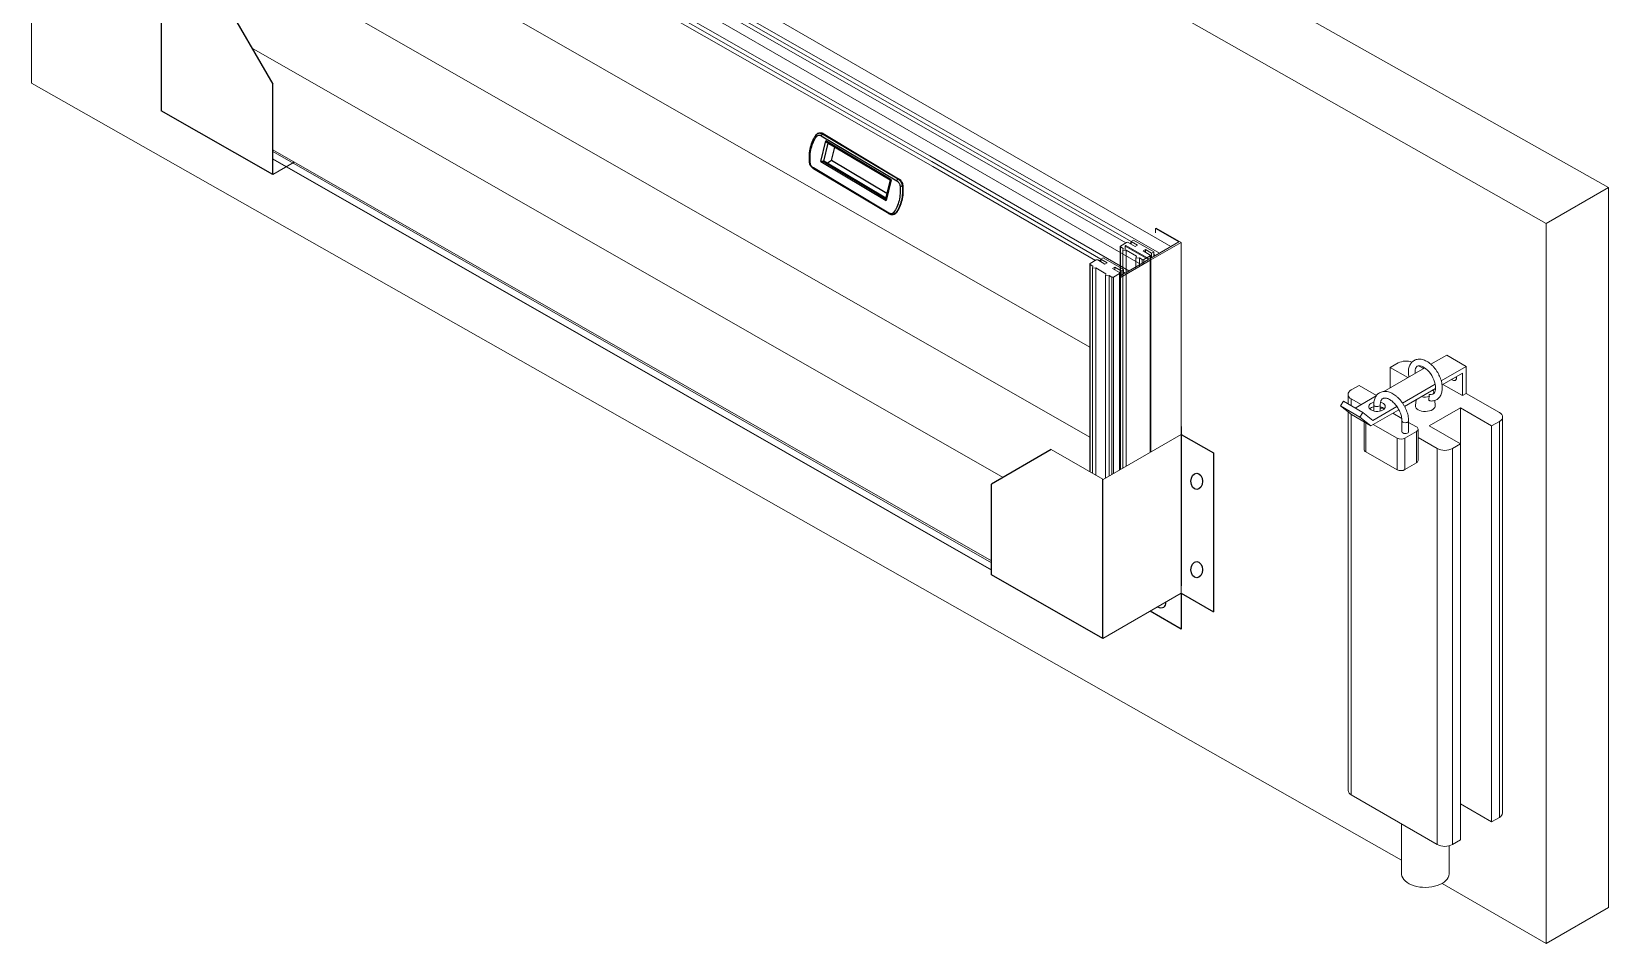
# Model space of a CAD drawing. Header units: millimetres. Extents: x 4892990 to 5673724, y 2128419 to 2381812.
# Drawn here: x 5656730 to 5658561, y 2378854 to 2379913 of the extents above; entities that cross this region are included whole.
import ezdxf

# ---------------------------------------------------------------- set-up
doc = ezdxf.new("R2010")
doc.units = ezdxf.units.MM
doc.header["$LTSCALE"] = 1000
doc.layers.get('0').update_dxf_attribs({"linetype": 'CONTINUOUS'})
doc.layers.add('BYBSE-1_DXF_CONTINUOUS_LINE', color=7, linetype='CONTINUOUS')

msp = doc.modelspace()

# ---------------------------------------------------------------- linework, layer by layer
at = {"color": 7, "linetype": 'Continuous', "lineweight": 15}
for p, q in [((5656729.81, 2380688.82), (5656729.81, 2379852.68)), ((5658488.77, 2379689.7), (5656729.81, 2380688.82)), ((5658561.17, 2379731.5), (5656924.85, 2380653.35)), ((5658052.98, 2379662.87), (5656954.21, 2380297.17)), ((5658039.62, 2379655.16), (5656936.11, 2380286.72)), ((5657773.03, 2379768.3), (5656900.81, 2380266.35)), ((5658017.68, 2379642.49), (5656918.91, 2380276.8)), ((5658007.04, 2379668.74), (5656958.74, 2380268.44)), ((5658000.7, 2379667.17), (5656958.74, 2380263.21)), ((5657775.4, 2379761.71), (5656923.44, 2380248.06)), ((5657776.39, 2379755.91), (5656923.44, 2380242.83)), ((5657958.7, 2379546.15), (5656923.44, 2380138.32)), ((5657958.7, 2379441.63), (5656923.44, 2380033.8)), ((5657858.04, 2379394.69), (5656985.42, 2379893.83)), ((5656729.81, 2379852.68), (5658320.96, 2378950.44)), ((5657844.61, 2379297.86), (5657009.93, 2379775.31)), ((5658004.33, 2379634.78), (5657773.03, 2379768.3)), ((5657009.93, 2379764.42), (5657844.61, 2379286.98)), ((5657009.93, 2379746.56), (5657034.94, 2379761)), ((5657971.74, 2379648.36), (5657775.4, 2379761.71)), ((5657965.41, 2379646.8), (5657776.39, 2379755.91)), ((5658488.77, 2379689.7), (5658561.17, 2379731.5)), ((5658561.17, 2378895.37), (5658561.17, 2379731.5)), ((5658035.1, 2379683.89), (5658036, 2379684.42)), ((5658062.25, 2379668.22), (5658035.1, 2379683.89)), ((5658035.1, 2379678.67), (5658035.1, 2379683.89)), ((5658064.97, 2379667.7), (5658036, 2379684.42)), ((5658488.77, 2378853.57), (5658488.77, 2379689.7)), ((5657993.99, 2379662.99), (5657993.99, 2379403.75)), ((5657994.37, 2379663.52), (5658001.61, 2379667.7)), ((5657997.54, 2379660.64), (5657994.37, 2379662.47)), ((5657994.37, 2379662.47), (5657994.37, 2379403.96)), ((5657997.54, 2379660.64), (5657997.09, 2379658.29)), ((5657997.09, 2379658.29), (5658001.16, 2379658.55)), ((5657997.09, 2379658.29), (5657997.09, 2379405.53)), ((5657999.8, 2379663.52), (5658000.71, 2379664.04)), ((5658026.95, 2379647.84), (5657999.8, 2379663.52)), ((5657999.8, 2379658.29), (5657999.8, 2379663.52)), ((5658029.67, 2379647.32), (5658000.71, 2379664.04)), ((5658012.92, 2379651.76), (5658001.16, 2379658.55)), ((5658001.16, 2379658.55), (5658001.16, 2379407.88)), ((5658003.42, 2379667.7), (5658011.57, 2379662.99)), ((5658007.04, 2379667.7), (5658005.23, 2379666.65)), ((5658007.04, 2379668.74), (5658009.76, 2379670.31)), ((5658014.28, 2379664.56), (5658007.04, 2379668.74)), ((5658007.04, 2379668.74), (5658007.04, 2379665.61)), ((5658009.76, 2379670.31), (5658033.29, 2379656.72)), ((5658011.57, 2379662.99), (5658014.28, 2379664.56)), ((5658020.62, 2379657.77), (5658023.33, 2379659.34)), ((5658028.76, 2379653.07), (5658020.62, 2379657.77)), ((5658023.33, 2379659.34), (5658030.57, 2379655.16)), ((5658023.33, 2379659.34), (5658023.33, 2379656.2)), ((5658064.97, 2379667.7), (5658029.67, 2379647.32)), ((5658030.57, 2379655.16), (5658033.29, 2379656.72)), ((5658033.29, 2379656.72), (5658033.29, 2379651.5)), ((5658062.25, 2379668.22), (5658035.1, 2379652.54)), ((5658057.73, 2379665.61), (5658039.62, 2379655.16)), ((5658064.97, 2379249.63), (5658064.97, 2379667.7)), ((5657958.7, 2379642.62), (5657958.7, 2379401.48)), ((5657959.07, 2379643.14), (5657966.31, 2379647.32)), ((5657962.24, 2379640.27), (5657959.07, 2379642.09)), ((5657959.07, 2379642.09), (5657959.07, 2379401.26)), ((5657962.24, 2379640.27), (5657961.79, 2379637.91)), ((5657961.79, 2379637.91), (5657965.86, 2379638.18)), ((5657961.79, 2379637.91), (5657961.79, 2379399.71)), ((5657977.63, 2379631.38), (5657965.86, 2379638.18)), ((5657965.86, 2379638.18), (5657965.86, 2379397.37)), ((5657968.12, 2379647.32), (5657976.27, 2379642.62)), ((5657971.74, 2379647.32), (5657969.93, 2379646.27)), ((5657971.74, 2379648.36), (5657974.46, 2379649.93)), ((5657978.98, 2379644.18), (5657971.74, 2379648.36)), ((5657971.74, 2379648.36), (5657971.74, 2379645.23)), ((5657974.46, 2379649.93), (5657997.99, 2379636.35)), ((5657976.27, 2379642.62), (5657978.98, 2379644.18)), ((5657985.32, 2379637.39), (5657988.03, 2379638.96)), ((5657993.46, 2379632.69), (5657985.32, 2379637.39)), ((5657988.03, 2379638.96), (5657995.27, 2379634.78)), ((5657988.03, 2379638.96), (5657988.03, 2379635.82)), ((5658029.67, 2379647.32), (5657994.37, 2379626.94)), ((5658026.95, 2379647.84), (5657999.8, 2379632.17)), ((5658022.43, 2379645.23), (5658004.33, 2379634.78)), ((5658012.47, 2379649.41), (5658012.92, 2379651.76)), ((5658016.54, 2379649.67), (5658012.47, 2379649.41)), ((5658012.47, 2379649.41), (5658012.47, 2379637.39)), ((5658019.71, 2379647.84), (5658016.54, 2379649.67)), ((5658016.54, 2379649.67), (5658016.54, 2379639.74)), ((5658019.71, 2379641.57), (5658019.71, 2379647.84)), ((5658021.52, 2379647.84), (5658028.76, 2379652.02)), ((5658021.52, 2379647.84), (5658021.52, 2379642.62)), ((5658028.76, 2379423.82), (5658028.76, 2379652.02)), ((5658028.76, 2379647.84), (5658029.67, 2379647.32)), ((5658029.14, 2379648.36), (5658029.14, 2379652.54)), ((5658029.67, 2379649.41), (5658029.14, 2379649.71)), ((5658029.67, 2379649.41), (5658034.19, 2379652.02)), ((5658029.67, 2379424.34), (5658029.67, 2379647.32)), ((5658029.67, 2379424.34), (5658029.67, 2379647.32)), ((5658030.57, 2379655.16), (5658030.57, 2379649.93)), ((5658035.1, 2379652.54), (5658033.29, 2379653.59)), ((5658033.29, 2379652.54), (5658034.19, 2379652.02)), ((5657977.17, 2379629.03), (5657977.63, 2379631.38)), ((5657981.25, 2379629.29), (5657977.17, 2379629.03)), ((5657977.17, 2379629.03), (5657977.17, 2379394.03)), ((5657984.41, 2379627.46), (5657981.25, 2379629.29)), ((5657981.25, 2379629.29), (5657981.25, 2379396.39)), ((5657984.41, 2379398.21), (5657984.41, 2379627.46)), ((5657986.22, 2379627.46), (5657993.46, 2379631.64)), ((5657986.22, 2379627.46), (5657986.22, 2379399.26)), ((5657993.46, 2379403.44), (5657993.46, 2379631.64)), ((5657993.46, 2379627.46), (5657994.37, 2379626.94)), ((5657993.84, 2379627.99), (5657993.84, 2379632.17)), ((5657994.37, 2379629.03), (5657993.84, 2379629.34)), ((5657994.37, 2379629.03), (5657998.9, 2379631.64)), ((5657994.37, 2379403.96), (5657994.37, 2379626.94)), ((5657995.27, 2379634.78), (5657997.99, 2379636.35)), ((5657995.27, 2379634.78), (5657995.27, 2379629.55)), ((5657997.99, 2379636.35), (5657997.99, 2379631.12)), ((5657999.8, 2379632.17), (5657997.99, 2379633.21)), ((5657997.99, 2379632.17), (5657998.9, 2379631.64)), ((5658316.8, 2379527.69), (5658307.75, 2379522.46)), ((5658354.91, 2379526.18), (5658373.37, 2379536.84)), ((5658395.99, 2379523.77), (5658373.37, 2379536.84)), ((5658300.16, 2379494.58), (5658347.74, 2379522.04)), ((5658307.75, 2379522.46), (5658328.11, 2379510.71)), ((5658307.75, 2379522.46), (5658307.75, 2379498.95)), ((5658336.5, 2379517.93), (5658336.72, 2379519.7)), ((5658336.51, 2379515.9), (5658336.5, 2379517.93)), ((5658336.55, 2379515.58), (5658336.51, 2379515.9)), ((5658336.72, 2379519.7), (5658337.13, 2379521.18)), ((5658337.13, 2379521.18), (5658337.68, 2379522.35)), ((5658337.68, 2379522.35), (5658338.33, 2379523.22)), ((5658338.33, 2379523.22), (5658339.11, 2379523.86)), ((5658339.11, 2379523.86), (5658340.16, 2379524.3)), ((5658340.16, 2379524.3), (5658341.24, 2379524.44)), ((5658346.21, 2379521.16), (5658340.65, 2379524.37)), ((5658341.24, 2379524.44), (5658342.49, 2379524.35)), ((5658342.49, 2379524.35), (5658344.03, 2379523.96)), ((5658344.03, 2379523.96), (5658345.7, 2379523.26)), ((5658345.7, 2379523.26), (5658347.46, 2379522.24)), ((5658347.46, 2379522.24), (5658349.26, 2379520.92)), ((5658349.26, 2379520.92), (5658351.06, 2379519.3)), ((5658351.06, 2379519.3), (5658352.8, 2379517.42)), ((5658352.8, 2379517.42), (5658354.45, 2379515.32)), ((5658354.45, 2379515.32), (5658355.96, 2379513.04)), ((5658355.96, 2379513.04), (5658357.3, 2379510.63)), ((5658357.3, 2379510.63), (5658358.42, 2379508.15)), ((5658366.91, 2379506.98), (5658395.99, 2379523.77)), ((5658367.88, 2379502.32), (5658391.47, 2379515.94)), ((5658383.48, 2379511.32), (5658384.37, 2379510.64)), ((5658384.02, 2379508.11), (5658384.51, 2379509.13)), ((5658384.37, 2379510.64), (5658384.68, 2379510.45)), ((5658384.51, 2379509.13), (5658384.68, 2379510.45)), ((5658384.68, 2379510.45), (5658384.52, 2379511.92)), ((5658391.47, 2379515.94), (5658391.47, 2379489.81)), ((5658395.99, 2379523.77), (5658395.99, 2379492.42)), ((5658258.99, 2379492.55), (5658258.74, 2379491.11)), ((5658258.74, 2379491.11), (5658258.74, 2379480.13)), ((5658258.74, 2379491.11), (5658258.99, 2379489.67)), ((5658259.72, 2379493.94), (5658258.99, 2379492.55)), ((5658260.9, 2379495.22), (5658259.72, 2379493.94)), ((5658262.49, 2379496.34), (5658260.9, 2379495.22)), ((5658271.54, 2379501.56), (5658262.49, 2379496.34)), ((5658291.72, 2379489.91), (5658271.54, 2379501.56)), ((5658322.04, 2379481.08), (5658360, 2379502.99)), ((5658324.41, 2379477.23), (5658360.43, 2379498.02)), ((5658356.38, 2379491.29), (5658355.24, 2379491.24)), ((5658355.24, 2379491.24), (5658355.24, 2379491.24)), ((5658357.39, 2379491.58), (5658356.38, 2379491.29)), ((5658358.27, 2379492.12), (5658357.39, 2379491.58)), ((5658358.98, 2379492.88), (5658358.27, 2379492.12)), ((5658358.48, 2379492.35), (5658358.3, 2379494.08)), ((5658358.42, 2379508.15), (5658359.32, 2379505.67)), ((5658359.58, 2379493.9), (5658358.98, 2379492.88)), ((5658359.32, 2379505.67), (5658359.96, 2379503.24)), ((5658360.06, 2379495.23), (5658359.58, 2379493.9)), ((5658359.96, 2379503.24), (5658360.34, 2379500.92)), ((5658360.37, 2379496.87), (5658360.06, 2379495.23)), ((5658360.34, 2379500.92), (5658360.47, 2379498.78)), ((5658360.47, 2379498.78), (5658360.37, 2379496.87)), ((5658391.47, 2379489.81), (5658368.84, 2379502.87)), ((5658368.84, 2379502.87), (5658368.84, 2379502.87)), ((5658378.96, 2379508.71), (5658379.85, 2379508.02)), ((5658379.85, 2379508.02), (5658381.08, 2379507.41)), ((5658381.08, 2379507.41), (5658382.24, 2379507.22)), ((5658382.24, 2379507.22), (5658383.24, 2379507.46)), ((5658383.24, 2379507.46), (5658384.02, 2379508.11)), ((5658395.99, 2379492.42), (5658391.47, 2379489.81)), ((5658434.46, 2379470.21), (5658395.99, 2379492.42)), ((5658249.9, 2379477.88), (5658253.36, 2379483.24)), ((5658272.52, 2379464.81), (5658249.9, 2379477.88)), ((5658249.9, 2379477.88), (5658262.64, 2379467.69)), ((5658275.99, 2379470.17), (5658253.36, 2379483.24)), ((5658258.99, 2379489.67), (5658259.72, 2379488.28)), ((5658259.72, 2379488.28), (5658260.9, 2379487.01)), ((5658260.9, 2379487.01), (5658262.49, 2379485.89)), ((5658262.49, 2379485.89), (5658273.8, 2379479.36)), ((5658266.94, 2379475.4), (5658291.49, 2379489.57)), ((5658283.18, 2379478.64), (5658282.79, 2379477.46)), ((5658282.79, 2379477.46), (5658282.85, 2379476.26)), ((5658282.85, 2379476.26), (5658283.35, 2379475.1)), ((5658284, 2379479.74), (5658283.18, 2379478.64)), ((5658283.35, 2379475.1), (5658284.27, 2379474.03)), ((5658285.21, 2379480.71), (5658284, 2379479.74)), ((5658284.27, 2379474.03), (5658285.57, 2379473.09)), ((5658286.76, 2379481.51), (5658285.21, 2379480.71)), ((5658285.27, 2379454.63), (5658317.76, 2379473.39)), ((5658285.57, 2379473.09), (5658287.19, 2379472.34)), ((5658288.57, 2379482.1), (5658286.76, 2379481.51)), ((5658287.19, 2379472.34), (5658289.05, 2379471.81)), ((5658287.38, 2379461.07), (5658315.37, 2379477.23)), ((5658288.52, 2379479.18), (5658288.52, 2379471.93)), ((5658288.69, 2379482.13), (5658288.57, 2379482.1)), ((5658296.2, 2379471.93), (5658296.2, 2379479.18)), ((5658296.63, 2379481.97), (5658296.53, 2379482)), ((5658298.37, 2379481.33), (5658296.63, 2379481.97)), ((5658297.08, 2379472.19), (5658298.77, 2379472.88)), ((5658299.84, 2379480.48), (5658298.37, 2379481.33)), ((5658298.77, 2379472.88), (5658300.16, 2379473.78)), ((5658300.96, 2379479.47), (5658299.84, 2379480.48)), ((5658300.16, 2379473.78), (5658301.18, 2379474.82)), ((5658301.68, 2379478.35), (5658300.96, 2379479.47)), ((5658301.18, 2379474.82), (5658301.79, 2379475.97)), ((5658301.96, 2379477.16), (5658301.68, 2379478.35)), ((5658301.79, 2379475.97), (5658301.96, 2379477.16)), ((5658337.67, 2379484.88), (5658336.98, 2379478.46)), ((5658340.33, 2379473.35), (5658342.14, 2379472.5)), ((5658342.14, 2379472.5), (5658344.2, 2379471.87)), ((5658353, 2379454.54), (5658389.21, 2379475.44)), ((5658353.29, 2379472.01), (5658355.29, 2379472.69)), ((5658355.29, 2379472.69), (5658357.02, 2379473.59)), ((5658357.02, 2379473.59), (5658358.4, 2379474.68)), ((5658358.4, 2379474.68), (5658359.38, 2379475.9)), ((5658359.97, 2379478.46), (5658359.36, 2379484.15)), ((5658359.38, 2379475.9), (5658359.9, 2379477.21)), ((5658359.9, 2379477.21), (5658359.97, 2379478.46)), ((5658389.21, 2379475.44), (5658425.41, 2379454.54)), ((5658389.21, 2379475.44), (5658389.21, 2379433.64)), ((5658258.74, 2379470.81), (5658258.74, 2379031.24)), ((5658285.27, 2379454.63), (5658262.64, 2379467.69)), ((5658272.52, 2379464.81), (5658275.99, 2379470.17)), ((5658272.52, 2379464.81), (5658285.27, 2379454.63)), ((5658275.99, 2379470.17), (5658287.38, 2379461.07)), ((5658277.4, 2379459.17), (5658277.4, 2379427.14)), ((5658287.95, 2379456.18), (5658315.81, 2379440.36)), ((5658289.05, 2379471.81), (5658291.06, 2379471.52)), ((5658291.06, 2379471.52), (5658293.14, 2379471.49)), ((5658293.14, 2379471.49), (5658295.18, 2379471.71)), ((5658295.18, 2379471.71), (5658297.08, 2379472.19)), ((5658321.17, 2379463.23), (5658310.58, 2379469.24)), ((5658321.37, 2379460.52), (5658321.37, 2379447.98)), ((5658329.05, 2379447.98), (5658329.05, 2379460.52)), ((5658338.25, 2379453.52), (5658329.05, 2379458.75)), ((5658344.2, 2379471.87), (5658346.44, 2379471.5)), ((5658346.44, 2379471.5), (5658348.77, 2379471.4)), ((5658348.77, 2379471.4), (5658351.08, 2379471.57)), ((5658351.08, 2379471.57), (5658353.29, 2379472.01)), ((5658389.21, 2379433.64), (5658353, 2379454.54)), ((5658425.41, 2379454.54), (5658434.46, 2379459.76)), ((5658425.41, 2379454.54), (5658425.41, 2378994.66)), ((5658436.05, 2379469.09), (5658434.46, 2379470.21)), ((5658434.46, 2379459.76), (5658436.05, 2379460.88)), ((5658434.46, 2379459.76), (5658434.46, 2378999.89)), ((5658437.23, 2379467.81), (5658436.05, 2379469.09)), ((5658436.05, 2379460.88), (5658437.23, 2379462.16)), ((5658437.96, 2379466.43), (5658437.23, 2379467.81)), ((5658437.23, 2379462.16), (5658437.96, 2379463.55)), ((5658438.21, 2379464.99), (5658437.96, 2379466.43)), ((5658437.96, 2379463.55), (5658438.21, 2379464.99)), ((5658438.21, 2379005.11), (5658438.21, 2379464.99)), ((5657974.43, 2379392.45), (5658064.97, 2379444.72)), ((5658315.81, 2379403.78), (5658315.81, 2379440.36)), ((5658322.51, 2379446.4), (5658323.61, 2379445.96)), ((5658323.61, 2379445.96), (5658324.9, 2379445.77)), ((5658324.86, 2379440.4), (5658338.33, 2379448.3)), ((5658324.86, 2379440.4), (5658324.86, 2379403.82)), ((5658324.9, 2379445.77), (5658326.23, 2379445.84)), ((5658326.23, 2379445.84), (5658327.43, 2379446.17)), ((5658327.43, 2379446.17), (5658328.37, 2379446.72)), ((5658328.37, 2379446.72), (5658328.92, 2379447.42)), ((5658328.92, 2379447.42), (5658329.05, 2379447.98)), ((5658338.33, 2379411.72), (5658338.33, 2379448.3)), ((5658340.16, 2379414.31), (5658340.16, 2379450.89)), ((5658340.16, 2379441.05), (5658362.05, 2379428.41)), ((5657974.01, 2379392.69), (5657914, 2379427.11)), ((5658279.31, 2379424.51), (5658315.81, 2379403.78)), ((5658362.05, 2379428.41), (5658362.05, 2378968.54)), ((5658380.15, 2379428.41), (5658389.21, 2379433.64)), ((5658380.15, 2379428.41), (5658380.15, 2378968.54)), ((5658389.21, 2379433.64), (5658389.21, 2378973.76)), ((5658324.86, 2379403.82), (5658338.33, 2379411.72)), ((5657974.01, 2379207.75), (5658064.97, 2379260.25)), ((5658262.49, 2379026.01), (5658362.05, 2378968.54)), ((5658389.21, 2379015.56), (5658425.41, 2378994.66)), ((5658425.41, 2378994.66), (5658434.46, 2378999.89)), ((5658320.96, 2378992.26), (5658320.96, 2378934.56)), ((5658376, 2378934.56), (5658376, 2378966.93)), ((5658380.15, 2378968.54), (5658389.21, 2378973.76)), ((5658320.99, 2378933.8), (5658320.96, 2378934.56)), ((5658321.38, 2378931.77), (5658320.99, 2378933.8)), ((5658322.22, 2378929.8), (5658321.38, 2378931.77)), ((5658323.49, 2378927.9), (5658322.22, 2378929.8)), ((5658325.17, 2378926.11), (5658323.49, 2378927.9)), ((5658327.24, 2378924.46), (5658325.17, 2378926.11)), ((5658329.65, 2378922.97), (5658327.24, 2378924.46)), ((5658332.37, 2378921.68), (5658329.65, 2378922.97)), ((5658367.94, 2378923.33), (5658365.29, 2378921.98)), ((5658367.93, 2378923.32), (5658488.77, 2378853.57)), ((5658370.26, 2378924.86), (5658367.94, 2378923.33)), ((5658372.24, 2378926.54), (5658370.26, 2378924.86)), ((5658373.82, 2378928.36), (5658372.24, 2378926.54)), ((5658374.98, 2378930.28), (5658373.82, 2378928.36)), ((5658375.71, 2378932.28), (5658374.98, 2378930.28)), ((5658375.99, 2378934.31), (5658375.71, 2378932.28)), ((5658376, 2378934.56), (5658375.99, 2378934.31)), ((5658335.36, 2378920.59), (5658332.37, 2378921.68)), ((5658338.56, 2378919.74), (5658335.36, 2378920.59)), ((5658341.92, 2378919.13), (5658338.56, 2378919.74)), ((5658345.39, 2378918.77), (5658341.92, 2378919.13)), ((5658348.92, 2378918.68), (5658345.39, 2378918.77)), ((5658352.43, 2378918.84), (5658348.92, 2378918.68)), ((5658355.88, 2378919.26), (5658352.43, 2378918.84)), ((5658359.21, 2378919.93), (5658355.88, 2378919.26)), ((5658362.36, 2378920.84), (5658359.21, 2378919.93)), ((5658365.29, 2378921.98), (5658362.36, 2378920.84)), ((5658488.77, 2378853.57), (5658561.17, 2378895.37))]:
    msp.add_line(p, q, dxfattribs=at)
at = {"ltscale": 4}
for p, q in [((5656880.53, 2380005.73), (5656880.53, 2379820.58)), ((5656940.54, 2379971.31), (5657009.93, 2379851.51)), ((5657009.93, 2379746.56), (5657009.93, 2379851.51)), ((5657009.93, 2379746.56), (5656880.53, 2379820.58)), ((5658064.97, 2379454), (5658064.97, 2379268.86)), ((5658064.97, 2379444.72), (5658102.56, 2379423.22)), ((5657914, 2379427.11), (5657844.61, 2379386.91)), ((5658102.56, 2379423.22), (5658102.56, 2379238.75)), ((5657844.61, 2379281.77), (5657844.61, 2379386.91)), ((5657974.01, 2379207.75), (5657974.01, 2379392.69)), ((5657974.01, 2379207.75), (5657844.61, 2379281.77)), ((5658064.97, 2379260.25), (5658064.97, 2379218.72)), ((5658064.97, 2379260.25), (5658102.56, 2379238.75)), ((5658064.97, 2379218.72), (5658028.83, 2379239.39))]:
    msp.add_line(p, q, dxfattribs=at)
at = {"color": 8, "linetype": 'Continuous', "lineweight": 15}
for p, q in [((5657009.93, 2379775.31), (5657844.61, 2379297.86)), ((5657844.61, 2379295.77), (5657009.93, 2379773.22)), ((5657009.93, 2379764.86), (5657844.61, 2379287.41)), ((5658262.49, 2379485.89), (5658262.49, 2379477.97)), ((5658290.77, 2379477.16), (5658289.67, 2379477.6)), ((5658292.06, 2379476.97), (5658290.77, 2379477.16)), ((5658293.38, 2379477.04), (5658292.06, 2379476.97)), ((5658294.59, 2379477.37), (5658293.38, 2379477.04)), ((5658295.52, 2379477.92), (5658294.59, 2379477.37)), ((5658296.08, 2379478.62), (5658295.52, 2379477.92)), ((5658296.2, 2379479.16), (5658296.08, 2379478.62)), ((5658262.49, 2379467.81), (5658262.49, 2379026.01)), ((5658279.31, 2379458.07), (5658279.31, 2379424.51)), ((5658322.51, 2379458.94), (5658323.61, 2379458.5)), ((5658323.61, 2379458.5), (5658324.9, 2379458.31)), ((5658324.9, 2379458.31), (5658326.23, 2379458.38)), ((5658326.23, 2379458.38), (5658327.43, 2379458.71)), ((5658327.43, 2379458.71), (5658328.37, 2379459.26)), ((5658328.37, 2379459.26), (5658328.92, 2379459.96)), ((5658328.92, 2379459.96), (5658329.05, 2379460.52))]:
    msp.add_line(p, q, dxfattribs=at)
at = {"color": 7, "linetype": 'Continuous', "lineweight": 15}
for centre, radius, start, end in [((5657994.57, 2379662.99), 0.559, 110.78342, 249.21658), ((5658002.52, 2379665.95), 1.97, 62.60967, 117.39033), ((5657959.27, 2379642.62), 0.559, 110.78342, 249.21658), ((5657967.22, 2379645.57), 1.97, 62.60967, 117.39033), ((5658020.62, 2379649.59), 1.97, 242.60967, 297.39033), ((5658028.57, 2379652.54), 0.559, 290.78342, 69.21658), ((5657985.32, 2379629.21), 1.97, 242.60967, 297.39033), ((5657993.27, 2379632.17), 0.559, 290.78342, 69.21658), ((5658325.91, 2379510.09), 19.81, 69.20967, 117.36775), ((5658354.61, 2379493.74), 3.67, 323.88076, 42.5673), ((5658290.28, 2379467.99), 9.04, 101.2115, 134.91719), ((5658294.1, 2379467.35), 9.75, 46.33679, 77.53452), ((5658297.28, 2379464.81), 10.51, 73.03136, 95.86962), ((5658342.49, 2379478.42), 5.51, 179.53691, 246.95177), ((5658348.47, 2379504.24), 16.2, 254.56505, 287.09217), ((5658320.29, 2379449.11), 9.84, 242.87528, 297.65838), ((5658323.2, 2379448.1), 1.84, 183.9578, 247.9802), ((5658337.3, 2379450.9), 2.79, 291.58909, 70.01214), ((5658280.49, 2379427.37), 3.09, 184.21761, 247.7204), ((5658371.1, 2379445.88), 19.67, 242.60967, 297.39033), ((5658320.29, 2379412.53), 9.84, 242.87528, 297.65838), ((5658336.99, 2379414.62), 3.19, 294.8125, 354.48795), ((5658265.15, 2379031.88), 6.44, 185.6948, 245.62534), ((5658431.8, 2379005.75), 6.44, 294.37466, 354.3052), ((5658371.1, 2378986), 19.67, 242.60967, 297.39033)]:
    msp.add_arc(centre, radius, start, end, dxfattribs=at)
at = {"color": 8, "linetype": 'Continuous', "lineweight": 15}
for centre, start, end in [((5658290.36, 2379479.3), 183.94905, 247.98114), ((5658323.2, 2379460.65), 184.25254, 247.94862)]:
    msp.add_arc(centre, 1.84, start, end, dxfattribs=at)
at = {"ltscale": 4}
for centre in [(5658083.01, 2379390.33), (5658083.01, 2379287.54)]:
    msp.add_ellipse(centre, major_axis=(0, 9.45), ratio=0.707584, dxfattribs=at)
msp.add_ellipse((5658038.74, 2379251.29), major_axis=(-7.27, 6.04), ratio=0.707584, start_param=1.9377276, end_param=3.8330868, dxfattribs=at)
at = {"color": 7, "linetype": 'Continuous', "lineweight": 15}
for points, knots in [([(5658354.47, 2379483.59), (5658354.48, 2379483.59), (5658355.3, 2379483.49), (5658356.9, 2379483.56), (5658359.15, 2379483.98), (5658361.21, 2379484.82), (5658363.03, 2379486.01), (5658364.59, 2379487.5), (5658365.88, 2379489.28), (5658366.89, 2379491.32), (5658367.63, 2379493.61), (5658368.07, 2379496.14), (5658368.21, 2379498.86), (5658368.03, 2379501.74), (5658367.54, 2379504.7), (5658366.77, 2379507.72), (5658365.71, 2379510.72), (5658364.4, 2379513.68), (5658362.86, 2379516.55), (5658361.1, 2379519.3), (5658359.15, 2379521.87), (5658357.04, 2379524.24), (5658354.79, 2379526.36), (5658352.43, 2379528.21), (5658349.98, 2379529.75), (5658347.47, 2379530.95), (5658344.94, 2379531.76), (5658342.43, 2379532.16), (5658340.02, 2379532.13), (5658337.76, 2379531.68), (5658335.71, 2379530.83), (5658333.89, 2379529.64), (5658332.34, 2379528.14), (5658331.06, 2379526.36), (5658330.04, 2379524.31), (5658329.31, 2379522.02), (5658328.87, 2379519.49), (5658328.75, 2379516.76), (5658328.9, 2379514.06), (5658329.23, 2379512.26), (5658329.38, 2379511.44)], [0, 0, 0, 0, 0.0004618, 0.0278953, 0.0546119, 0.0804335, 0.1056581, 0.1306791, 0.1558512, 0.1815657, 0.2080501, 0.2353073, 0.2631381, 0.2912653, 0.3194428, 0.3475546, 0.3755806, 0.4035369, 0.4314559, 0.4593769, 0.4873334, 0.5153637, 0.5435111, 0.5718143, 0.6002951, 0.6289324, 0.6575667, 0.68589, 0.7135292, 0.7402331, 0.766041, 0.7912588, 0.8162785, 0.8414572, 0.8671838, 0.8936824, 0.9209519, 0.9487903, 0.9769203, 1, 1, 1, 1]), ([(5658329.05, 2379460.52), (5658329.04, 2379461.04), (5658329.01, 2379462.51), (5658328.72, 2379465.02), (5658328.09, 2379468.05), (5658327.17, 2379471.1), (5658325.99, 2379474.12), (5658324.55, 2379477.08), (5658322.88, 2379479.93), (5658321.01, 2379482.64), (5658318.96, 2379485.16), (5658316.76, 2379487.46), (5658314.42, 2379489.51), (5658311.99, 2379491.27), (5658309.47, 2379492.71), (5658306.91, 2379493.79), (5658304.34, 2379494.48), (5658301.82, 2379494.75), (5658299.41, 2379494.6), (5658297.17, 2379494.04), (5658295.14, 2379493.09), (5658293.36, 2379491.81), (5658291.85, 2379490.22), (5658290.6, 2379488.35), (5658289.63, 2379486.23), (5658288.94, 2379483.86), (5658288.58, 2379481.49), (5658288.54, 2379479.87), (5658288.52, 2379479.18)], [0, 0, 0, 0, 0.0219124, 0.0625491, 0.1031, 0.1435444, 0.1838785, 0.2241341, 0.2643588, 0.304607, 0.3449178, 0.3853493, 0.4259581, 0.4667895, 0.5078576, 0.5491031, 0.5902256, 0.6307887, 0.670307, 0.7085234, 0.7455817, 0.7819498, 0.8181376, 0.854664, 0.892024, 0.9304663, 0.9699318, 1, 1, 1, 1]), ([(5658353.23, 2379488.75), (5658353.14, 2379488.91), (5658352.93, 2379489.29), (5658352.74, 2379489.87), (5658352.77, 2379490.42), (5658353.02, 2379490.81), (5658353.37, 2379491.04), (5658353.89, 2379491.2), (5658354.53, 2379491.27), (5658355.01, 2379491.23), (5658355.23, 2379491.21)], [0, 0, 0, 0, 0.1390657, 0.3386249, 0.5071437, 0.6033295, 0.6832746, 0.7630925, 0.8892288, 1, 1, 1, 1]), ([(5658296.2, 2379479.18), (5658296.21, 2379479.53), (5658296.23, 2379480.55), (5658296.43, 2379482.07), (5658296.86, 2379483.6), (5658297.45, 2379484.82), (5658298.15, 2379485.74), (5658298.99, 2379486.42), (5658299.96, 2379486.85), (5658301.15, 2379487.04), (5658302.5, 2379486.98), (5658304.06, 2379486.62), (5658305.8, 2379485.94), (5658307.62, 2379484.93), (5658309.48, 2379483.62), (5658311.34, 2379482.01), (5658313.15, 2379480.13), (5658314.86, 2379478.03), (5658316.44, 2379475.74), (5658317.85, 2379473.31), (5658319.05, 2379470.8), (5658320.02, 2379468.27), (5658320.74, 2379465.77), (5658321.19, 2379463.38), (5658321.35, 2379461.64), (5658321.36, 2379460.73), (5658321.37, 2379460.52)], [0, 0, 0, 0, 0.022135, 0.0643733, 0.1065414, 0.1490316, 0.1928688, 0.2400949, 0.293904, 0.3383335, 0.3799693, 0.4243306, 0.4673693, 0.5100991, 0.5528756, 0.5958837, 0.6391619, 0.6826734, 0.7263496, 0.7701102, 0.8138691, 0.8575143, 0.9009611, 0.9441303, 0.9869602, 1, 1, 1, 1]), ([(5658353.23, 2379488.75), (5658352.94, 2379488.18), (5658352.42, 2379487.2), (5658352.3, 2379485.75), (5658352.65, 2379484.64), (5658353.38, 2379483.92), (5658354.04, 2379483.58), (5658354.41, 2379483.62), (5658354.47, 2379483.62)], [0, 0, 0, 0, 0.25944427, 0.44869262, 0.63890728, 0.80632482, 0.97007365, 1, 1, 1, 1])]:
    msp.add_open_spline(points, degree=3, knots=knots, dxfattribs=at)
at = {"layer": 'BYBSE-1_DXF_CONTINUOUS_LINE', "color": 7, "linetype": 'Continuous'}
for p, q in [((5657643.12, 2379794.41), (5657642.61, 2379794.07)), ((5657646.49, 2379761.59), (5657652.32, 2379785.55)), ((5657647.03, 2379791.49), (5657734.7, 2379739.13)), ((5657649.03, 2379794.07), (5657648.52, 2379793.74)), ((5657648.52, 2379793.74), (5657736.18, 2379741.38)), ((5657649.03, 2379794.07), (5657736.69, 2379741.71)), ((5657728.23, 2379740.22), (5657652.32, 2379785.55)), ((5657649.96, 2379762.12), (5657655.02, 2379782.89)), ((5657726.91, 2379739.95), (5657653.96, 2379783.52)), ((5657658.79, 2379762.71), (5657662.6, 2379778.36)), ((5657725.61, 2379701.78), (5657637.94, 2379754.14)), ((5657725.74, 2379700.86), (5657638.08, 2379753.22)), ((5657646.49, 2379761.59), (5657722.4, 2379716.25)), ((5657649.16, 2379762.09), (5657721.71, 2379718.76)), ((5657649.38, 2379762.13), (5657721.77, 2379718.9)), ((5657721.82, 2379719.19), (5657649.92, 2379762.13)), ((5657658.79, 2379762.71), (5657654.08, 2379759.65)), ((5657723.07, 2379724.32), (5657658.79, 2379762.71)), ((5657726.87, 2379739.96), (5657721.71, 2379718.74)), ((5657728.23, 2379740.22), (5657722.4, 2379716.25)), ((5657736.69, 2379741.71), (5657736.18, 2379741.38)), ((5657741.62, 2379733.9), (5657741.11, 2379733.56)), ((5657732.77, 2379700.97), (5657732.26, 2379700.64)), ((5657733.86, 2379702), (5657733.35, 2379701.67))]:
    msp.add_line(p, q, dxfattribs=at)
for centre, radius, start, end in [((5657641.98, 2379792.32), 0.862, 143.09251, 150.15111), ((5657644.89, 2379790.56), 4.19, 114.71924, 122.99568), ((5657644.92, 2379790.5), 4.26, 111.00227, 114.71984), ((5657729.99, 2379704.13), 4.16, 303.01264, 307.23309), ((5657729.97, 2379704.16), 4.2, 307.2399, 311.21221), ((5657730.46, 2379704.52), 4.23, 303.09692, 315.25973), ((5657705.93, 2379722.23), 34.27, 323.13507, 324.04255), ((5657730.33, 2379704.65), 4.42, 315.27424, 323.14798)]:
    msp.add_arc(centre, radius, start, end, dxfattribs=at)
for points, knots in [([(5657633.4, 2379760.64), (5657633.13, 2379763.66), (5657633.04, 2379769.6), (5657634.3, 2379778.21), (5657636.97, 2379786.07), (5657639.72, 2379790.74), (5657641.29, 2379792.84)], [0, 0, 0, 0, 0.2687507, 0.5244558, 0.7675408, 1, 1, 1, 1]), ([(5657634.2, 2379760.08), (5657633.94, 2379763), (5657633.84, 2379768.72), (5657635.06, 2379777), (5657637.6, 2379784.51), (5657640.21, 2379788.97), (5657641.71, 2379790.96)], [0, 0, 0, 0, 0.2705888, 0.526989, 0.7694555, 1, 1, 1, 1]), ([(5657641.71, 2379790.96), (5657641.58, 2379791.1), (5657641.35, 2379791.39), (5657641.14, 2379791.87), (5657641.08, 2379792.34), (5657641.16, 2379792.63), (5657641.23, 2379792.75)], [0, 0, 0, 0, 0.2903375, 0.5556665, 0.7902584, 1, 1, 1, 1]), ([(5657641.29, 2379792.84), (5657641.47, 2379793.08), (5657641.88, 2379793.53), (5657642.36, 2379793.91), (5657642.61, 2379794.07)], [0, 0, 0, 0, 0.5009986, 1, 1, 1, 1]), ([(5657641.71, 2379790.96), (5657641.85, 2379791.14), (5657642.16, 2379791.48), (5657642.72, 2379791.87), (5657643.35, 2379792.14), (5657644.29, 2379792.33), (5657645.59, 2379792.19), (5657646.56, 2379791.77), (5657647.03, 2379791.49)], [0, 0, 0, 0, 0.1166808, 0.2317476, 0.3475708, 0.4665596, 0.7199032, 1, 1, 1, 1]), ([(5657643.12, 2379794.41), (5657643.51, 2379794.66), (5657644.42, 2379795.05), (5657645.93, 2379795.17), (5657647.52, 2379794.84), (5657648.53, 2379794.37), (5657649.03, 2379794.07)], [0, 0, 0, 0, 0.2268499, 0.4650398, 0.7220525, 1, 1, 1, 1]), ([(5657643.39, 2379794.47), (5657643.77, 2379794.62), (5657644.6, 2379794.81), (5657645.9, 2379794.76), (5657647.24, 2379794.41), (5657648.1, 2379793.99), (5657648.52, 2379793.74)], [0, 0, 0, 0, 0.2276838, 0.4682451, 0.7254807, 1, 1, 1, 1]), ([(5657647.03, 2379791.49), (5657647.09, 2379791.71), (5657647.25, 2379792.15), (5657647.6, 2379792.78), (5657648.02, 2379793.33), (5657648.35, 2379793.63), (5657648.52, 2379793.74)], [0, 0, 0, 0, 0.2474259, 0.5193356, 0.7809739, 1, 1, 1, 1]), ([(5657653.97, 2379783.51), (5657653.79, 2379783.62), (5657653.46, 2379783.88), (5657652.87, 2379784.54), (5657652.51, 2379785.14), (5657652.32, 2379785.55)], [0, 0, 0, 0, 0.230471, 0.477407, 1, 1, 1, 1]), ([(5657638.08, 2379753.22), (5657637.43, 2379753.6), (5657636.23, 2379754.55), (5657634.8, 2379756.34), (5657633.8, 2379758.41), (5657633.46, 2379759.9), (5657633.4, 2379760.64)], [0, 0, 0, 0, 0.247102, 0.5008333, 0.7540962, 1, 1, 1, 1]), ([(5657634.2, 2379760.08), (5657634.09, 2379760.11), (5657633.89, 2379760.16), (5657633.64, 2379760.29), (5657633.46, 2379760.44), (5657633.4, 2379760.58), (5657633.4, 2379760.64)], [0, 0, 0, 0, 0.3283887, 0.6016675, 0.8196561, 1, 1, 1, 1]), ([(5657637.94, 2379754.14), (5657637.44, 2379754.44), (5657636.47, 2379755.21), (5657635.33, 2379756.65), (5657634.52, 2379758.3), (5657634.25, 2379759.49), (5657634.2, 2379760.08)], [0, 0, 0, 0, 0.2454308, 0.501316, 0.7564997, 1, 1, 1, 1]), ([(5657637.94, 2379754.14), (5657637.92, 2379754.03), (5657637.88, 2379753.84), (5657637.88, 2379753.56), (5657637.94, 2379753.35), (5657638.03, 2379753.25), (5657638.08, 2379753.22)], [0, 0, 0, 0, 0.3324861, 0.6071563, 0.8236101, 1, 1, 1, 1]), ([(5657646.49, 2379761.59), (5657646.69, 2379761.62), (5657647.11, 2379761.68), (5657647.76, 2379761.82), (5657648.45, 2379761.97), (5657648.92, 2379762.06), (5657649.16, 2379762.09)], [0, 0, 0, 0, 0.2213624, 0.4704968, 0.7382317, 1, 1, 1, 1]), ([(5657649.16, 2379762.09), (5657649.18, 2379762.09), (5657649.25, 2379762.11), (5657649.33, 2379762.12), (5657649.38, 2379762.13)], [0, 0, 0, 0, 0.2543782, 1, 1, 1, 1]), ([(5657649.38, 2379762.13), (5657649.49, 2379762.15), (5657649.67, 2379762.19), (5657649.86, 2379762.17), (5657649.92, 2379762.13)], [0, 0, 0, 0, 0.5965311, 1, 1, 1, 1]), ([(5657728.23, 2379740.22), (5657728.08, 2379740.16), (5657727.79, 2379740.08), (5657727.45, 2379739.99), (5657727.22, 2379739.94), (5657727.09, 2379739.93), (5657726.99, 2379739.93), (5657726.93, 2379739.94), (5657726.91, 2379739.95)], [0, 0, 0, 0, 0.3578692, 0.6532848, 0.7734682, 0.8726289, 0.9485038, 1, 1, 1, 1]), ([(5657738.44, 2379733.19), (5657738.7, 2379730.27), (5657738.8, 2379724.55), (5657737.58, 2379716.27), (5657735.04, 2379708.76), (5657732.43, 2379704.3), (5657730.93, 2379702.31)], [0, 0, 0, 0, 0.2705888, 0.526989, 0.7694555, 1, 1, 1, 1]), ([(5657741.11, 2379733.56), (5657741.37, 2379730.61), (5657741.48, 2379724.79), (5657740.28, 2379716.38), (5657737.76, 2379708.72), (5657735.16, 2379704.16), (5657733.68, 2379702.11)], [0, 0, 0, 0, 0.2702344, 0.5265665, 0.7691982, 1, 1, 1, 1]), ([(5657741.62, 2379733.9), (5657741.89, 2379730.89), (5657741.99, 2379724.97), (5657740.74, 2379716.42), (5657738.11, 2379708.66), (5657735.41, 2379704.06), (5657733.86, 2379702)], [0, 0, 0, 0, 0.2705889, 0.526989, 0.7694554, 1, 1, 1, 1]), ([(5657734.7, 2379739.13), (5657734.75, 2379739.35), (5657734.92, 2379739.8), (5657735.27, 2379740.42), (5657735.69, 2379740.97), (5657736.01, 2379741.27), (5657736.18, 2379741.38)], [0, 0, 0, 0, 0.2474259, 0.5193356, 0.7809739, 1, 1, 1, 1]), ([(5657734.7, 2379739.13), (5657735.21, 2379738.82), (5657736.17, 2379738.06), (5657737.31, 2379736.62), (5657738.12, 2379734.96), (5657738.39, 2379733.77), (5657738.44, 2379733.19)], [0, 0, 0, 0, 0.2454308, 0.501316, 0.7564997, 1, 1, 1, 1]), ([(5657736.18, 2379741.38), (5657736.85, 2379740.98), (5657738.12, 2379739.98), (5657739.63, 2379738.08), (5657740.69, 2379735.9), (5657741.05, 2379734.34), (5657741.11, 2379733.56)], [0, 0, 0, 0, 0.2454335, 0.501316, 0.756497, 1, 1, 1, 1]), ([(5657736.69, 2379741.71), (5657737.36, 2379741.31), (5657738.63, 2379740.31), (5657740.14, 2379738.41), (5657741.2, 2379736.23), (5657741.56, 2379734.67), (5657741.62, 2379733.9)], [0, 0, 0, 0, 0.2454404, 0.5013158, 0.7564902, 1, 1, 1, 1]), ([(5657738.44, 2379733.19), (5657738.67, 2379733.14), (5657739.14, 2379733.09), (5657739.86, 2379733.13), (5657740.54, 2379733.28), (5657740.95, 2379733.46), (5657741.11, 2379733.56)], [0, 0, 0, 0, 0.2490464, 0.5209774, 0.7817367, 1, 1, 1, 1]), ([(5657721.71, 2379718.75), (5657721.69, 2379718.67), (5657721.67, 2379718.49), (5657721.69, 2379718.09), (5657721.81, 2379717.55), (5657722.05, 2379716.89), (5657722.27, 2379716.46), (5657722.4, 2379716.25)], [0, 0, 0, 0, 0.0922619, 0.2023431, 0.453046, 0.7233377, 1, 1, 1, 1]), ([(5657725.61, 2379701.78), (5657725.58, 2379701.68), (5657725.55, 2379701.48), (5657725.55, 2379701.21), (5657725.6, 2379700.99), (5657725.69, 2379700.89), (5657725.74, 2379700.86)], [0, 0, 0, 0, 0.3324861, 0.6071563, 0.8236101, 1, 1, 1, 1]), ([(5657730.93, 2379702.31), (5657730.79, 2379702.13), (5657730.48, 2379701.79), (5657729.92, 2379701.39), (5657729.29, 2379701.13), (5657728.35, 2379700.94), (5657727.05, 2379701.07), (5657726.08, 2379701.5), (5657725.61, 2379701.78)], [0, 0, 0, 0, 0.1166808, 0.2317476, 0.3475708, 0.4665596, 0.7199032, 1, 1, 1, 1]), ([(5657732.26, 2379700.64), (5657731.8, 2379700.34), (5657730.76, 2379699.89), (5657729.05, 2379699.73), (5657727.33, 2379700.05), (5657726.25, 2379700.55), (5657725.74, 2379700.86)], [0, 0, 0, 0, 0.2413058, 0.4861203, 0.7380797, 1, 1, 1, 1]), ([(5657730.93, 2379702.31), (5657731.1, 2379702.13), (5657731.49, 2379701.82), (5657732.15, 2379701.53), (5657732.8, 2379701.45), (5657733.2, 2379701.57), (5657733.35, 2379701.67)], [0, 0, 0, 0, 0.2798866, 0.5506851, 0.7928999, 1, 1, 1, 1]), ([(5657733.35, 2379701.67), (5657733.31, 2379701.61), (5657733.12, 2379701.37), (5657732.91, 2379701.15), (5657732.74, 2379701)], [0, 0, 0, 0, 0.2523521, 1, 1, 1, 1])]:
    msp.add_open_spline(points, degree=3, knots=knots, dxfattribs=at)

doc.saveas('drawing.dxf')
